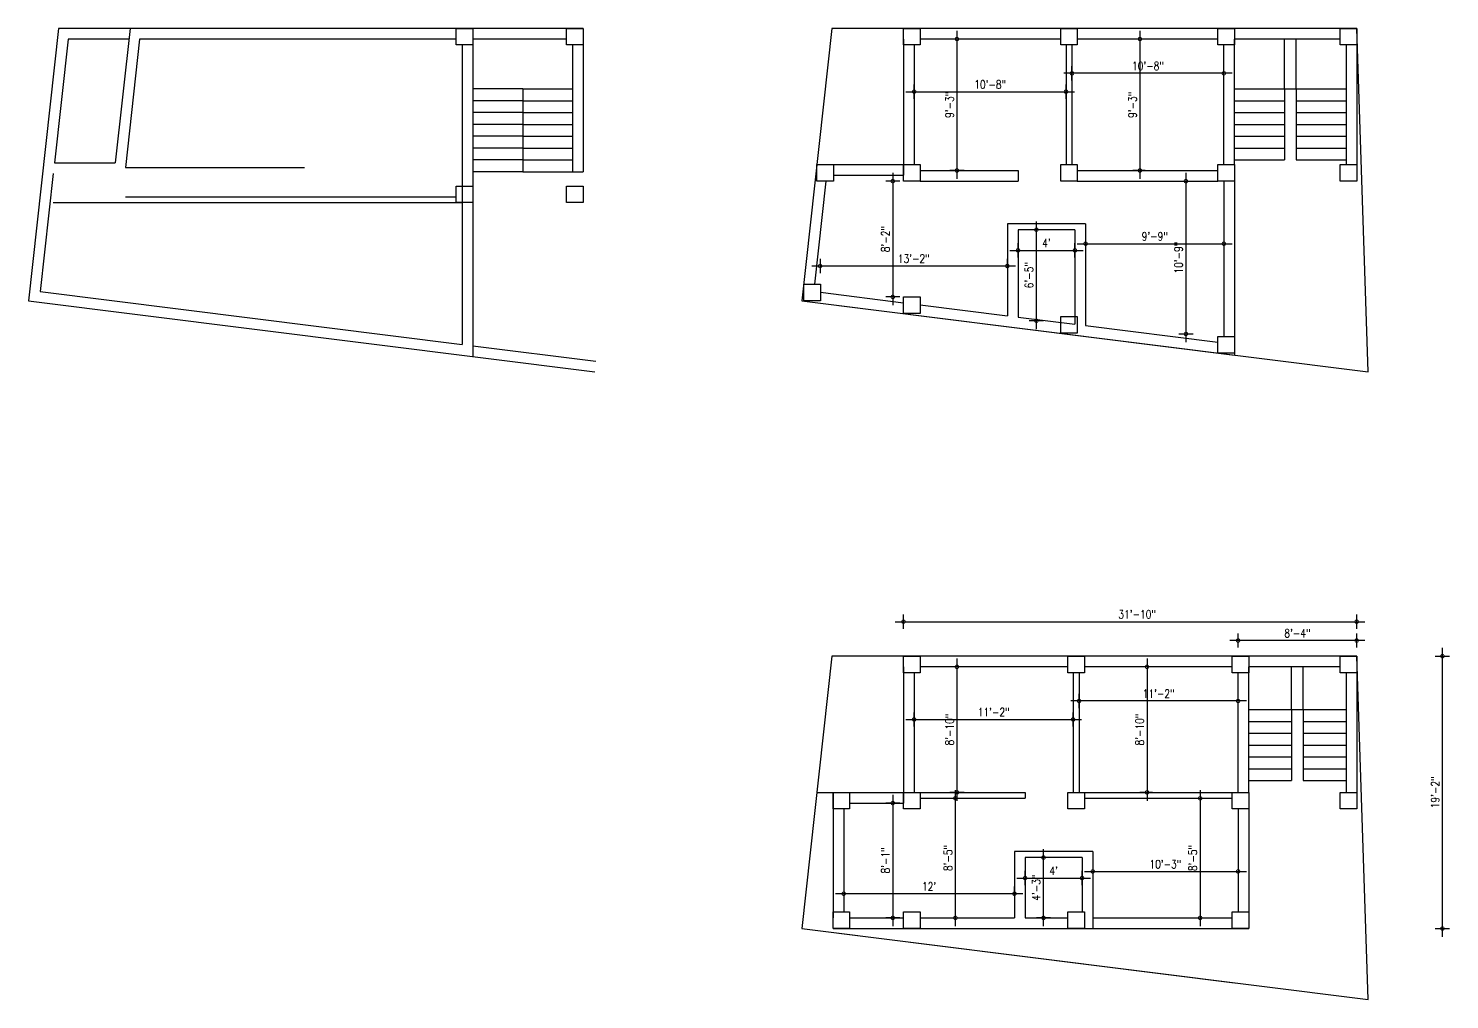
# Model space of a CAD drawing. Header units: inches. Extents: x -5096374 to -5070857, y -3259973 to -3243900.
# Drawn here: x -5085470 to -5084272, y -3252288 to -3251468 of the extents above; entities that cross this region are included whole.
import ezdxf

# ---------------------------------------------------------------- set-up
doc = ezdxf.new("R2010")
doc.units = ezdxf.units.IN
doc.header["$LTSCALE"] = 2
doc.header["$MEASUREMENT"] = 0
doc.header["$PDMODE"] = 34
doc.layers.get('0').update_dxf_attribs({"linetype": 'CONTINUOUS'})
doc.layers.get('DEFPOINTS').update_dxf_attribs({"color": 141, "linetype": 'CONTINUOUS'})
doc.styles.add('ROMANS', font='Romans.shx', dxfattribs={"width": 0.8})
doc.dimstyles.new('8 SCALE', dxfattribs={"dimscale": 0, "dimtxt": 7, "dimasz": 6, "dimexe": 6, "dimexo": 2, "dimgap": 2, "dimtad": 1, "dimdec": 0, "dimzin": 0, "dimdsep": 46, "dimlunit": 4, "dimtxsty": 'ROMANS', "dimblk": 'DOTSMALL', "dimcen": 0, "dimdle": 7, "dimclrd": 8, "dimclre": 8, "dimclrt": 3, "dimadec": 0, "dimazin": 0, "dimtfac": 1, "dimtdec": 0, "dimtofl": 0, "dimtmove": 2, "dimatfit": 3, "dimfxl": 6, "dimfxlon": 1, "dimtolj": 1, "dimtzin": 0, "dimarcsym": 0})

# ---------------------------------------------------------------- blocks, each defined once
blk = doc.blocks.new('_DOTSMALL')
at = {"color": 0, "linetype": 'ByBlock', "const_width": 0.5}
blk.add_lwpolyline([(-0.0625, 0, 1), (0.0625, 0, 1)], format="xyb", close=True, dxfattribs=at)
blk = doc.blocks.new('*D233')
at = {"color": 8, "lineweight": -2, "ltscale": 0.5, "transparency": 16777216}
for p, q in [((-5084614.1, -3251638.2), (-5084626.1, -3251638.2)), ((-5084620.1, -3251722), (-5084620.1, -3251631.2)), ((-5084614.1, -3251715), (-5084626.1, -3251715))]:
    blk.add_line(p, q, dxfattribs=at)
at = {"layer": 'DEFPOINTS', "color": 0, "ltscale": 0.5, "transparency": 16777216}
for p in [(-5084620.1, -3251638.2), (-5084611.6, -3251638.2), (-5084611.6, -3251715)]:
    blk.add_point(p, dxfattribs=at)
at = {"color": 8, "lineweight": -2, "ltscale": 0.5, "transparency": 16777216, "xscale": 6, "yscale": 6, "zscale": 6}
for p, rotation in [((-5084620.1, -3251638.2), 90), ((-5084620.1, -3251715), 270)]:
    blk.add_blockref('_DOTSMALL', p, dxfattribs=dict(at, rotation=rotation))
at = {"color": 3, "ltscale": 0.5, "transparency": 16777216, "insert": (-5084626.3, -3251676.6), "char_height": 7, "attachment_point": 5, "rotation": 90, "style": 'ROMANS'}
blk.add_mtext('\\A1;6\'-5"', dxfattribs=at)
blk = doc.blocks.new('*D234')
at = {"color": 8, "lineweight": -2, "ltscale": 0.5, "transparency": 16777216}
for p, q in [((-5084635.6, -3251661.6), (-5084635.6, -3251649.6)), ((-5084587.6, -3251661.6), (-5084587.6, -3251649.6)), ((-5084642.6, -3251655.6), (-5084580.6, -3251655.6))]:
    blk.add_line(p, q, dxfattribs=at)
at = {"layer": 'DEFPOINTS', "color": 0, "ltscale": 0.5, "transparency": 16777216}
for p in [(-5084587.6, -3251655.6), (-5084635.6, -3251675.1), (-5084587.6, -3251675.1)]:
    blk.add_point(p, dxfattribs=at)
at = {"color": 8, "lineweight": -2, "ltscale": 0.5, "transparency": 16777216, "xscale": 6, "yscale": 6, "zscale": 6, "rotation": 180}
blk.add_blockref('_DOTSMALL', (-5084635.6, -3251655.6), dxfattribs=at)
at = {"color": 8, "lineweight": -2, "ltscale": 0.5, "transparency": 16777216, "xscale": 6, "yscale": 6, "zscale": 6}
blk.add_blockref('_DOTSMALL', (-5084587.6, -3251655.6), dxfattribs=at)
at = {"color": 3, "ltscale": 0.5, "transparency": 16777216, "insert": (-5084611.6, -3251649.4), "char_height": 7, "attachment_point": 5, "style": 'ROMANS'}
blk.add_mtext("\\A1;4'", dxfattribs=at)
blk = doc.blocks.new('*D235')
at = {"color": 8, "lineweight": -2, "ltscale": 0.5, "transparency": 16777216}
for p, q in [((-5084585.6, -3251650), (-5084455, -3251650)), ((-5084578.6, -3251644), (-5084578.6, -3251656)), ((-5084462, -3251644), (-5084462, -3251656))]:
    blk.add_line(p, q, dxfattribs=at)
at = {"layer": 'DEFPOINTS', "color": 0, "ltscale": 0.5, "transparency": 16777216}
for p in [(-5084578.6, -3251633.2), (-5084462, -3251633.2), (-5084462, -3251650)]:
    blk.add_point(p, dxfattribs=at)
at = {"color": 8, "lineweight": -2, "ltscale": 0.5, "transparency": 16777216, "xscale": 6, "yscale": 6, "zscale": 6, "rotation": 180}
blk.add_blockref('_DOTSMALL', (-5084578.6, -3251650), dxfattribs=at)
at = {"color": 8, "lineweight": -2, "ltscale": 0.5, "transparency": 16777216, "xscale": 6, "yscale": 6, "zscale": 6}
blk.add_blockref('_DOTSMALL', (-5084462, -3251650), dxfattribs=at)
at = {"color": 3, "ltscale": 0.5, "transparency": 16777216, "insert": (-5084520.3, -3251643.8), "char_height": 7, "attachment_point": 5, "style": 'ROMANS'}
blk.add_mtext('\\A1;9\'-9"', dxfattribs=at)
blk = doc.blocks.new('*D236')
at = {"color": 8, "lineweight": -2, "ltscale": 0.5, "transparency": 16777216}
for p, q in [((-5084494, -3251590.2), (-5084494, -3251733.1)), ((-5084500, -3251597.2), (-5084488, -3251597.2)), ((-5084500, -3251726.1), (-5084488, -3251726.1))]:
    blk.add_line(p, q, dxfattribs=at)
at = {"layer": 'DEFPOINTS', "color": 0, "ltscale": 0.5, "transparency": 16777216}
for p in [(-5084528.3, -3251597.2), (-5084522.8, -3251726.1), (-5084494, -3251726.1)]:
    blk.add_point(p, dxfattribs=at)
at = {"color": 8, "lineweight": -2, "ltscale": 0.5, "transparency": 16777216, "xscale": 6, "yscale": 6, "zscale": 6}
for p, rotation in [((-5084494, -3251597.2), 90), ((-5084494, -3251726.1), 270)]:
    blk.add_blockref('_DOTSMALL', p, dxfattribs=dict(at, rotation=rotation))
at = {"color": 3, "ltscale": 0.5, "transparency": 16777216, "insert": (-5084500.2, -3251661.7), "char_height": 7, "attachment_point": 5, "rotation": 90, "style": 'ROMANS'}
blk.add_mtext('\\A1;10\'-9"', dxfattribs=at)
blk = doc.blocks.new('*D237')
at = {"color": 8, "lineweight": -2, "ltscale": 0.5, "transparency": 16777216}
for p, q in [((-5084532.8, -3251470.3), (-5084532.8, -3251595.2)), ((-5084528.3, -3251477.3), (-5084538.8, -3251477.3)), ((-5084528.3, -3251588.2), (-5084538.8, -3251588.2))]:
    blk.add_line(p, q, dxfattribs=at)
at = {"layer": 'DEFPOINTS', "color": 0, "ltscale": 0.5, "transparency": 16777216}
for p in [(-5084526.3, -3251477.3), (-5084532.8, -3251588.2), (-5084526.3, -3251588.2)]:
    blk.add_point(p, dxfattribs=at)
at = {"color": 8, "lineweight": -2, "ltscale": 0.5, "transparency": 16777216, "xscale": 6, "yscale": 6, "zscale": 6}
for p, rotation in [((-5084532.8, -3251477.3), 90), ((-5084532.8, -3251588.2), 270)]:
    blk.add_blockref('_DOTSMALL', p, dxfattribs=dict(at, rotation=rotation))
at = {"color": 3, "ltscale": 0.5, "transparency": 16777216, "insert": (-5084539, -3251532.8), "char_height": 7, "attachment_point": 5, "rotation": 90, "style": 'ROMANS'}
blk.add_mtext('\\A1;9\'-3"', dxfattribs=at)
blk = doc.blocks.new('*D238')
at = {"color": 8, "lineweight": -2, "ltscale": 0.5, "transparency": 16777216}
for p, q in [((-5084455, -3251506.2), (-5084597.1, -3251506.2)), ((-5084590.1, -3251512.2), (-5084590.1, -3251500.2)), ((-5084462, -3251512.2), (-5084462, -3251500.2))]:
    blk.add_line(p, q, dxfattribs=at)
at = {"layer": 'DEFPOINTS', "color": 0, "ltscale": 0.5, "transparency": 16777216}
for p in [(-5084590.1, -3251506.2), (-5084590.1, -3251532.8), (-5084462, -3251532.8)]:
    blk.add_point(p, dxfattribs=at)
at = {"color": 8, "lineweight": -2, "ltscale": 0.5, "transparency": 16777216, "xscale": 6, "yscale": 6, "zscale": 6, "rotation": 180}
blk.add_blockref('_DOTSMALL', (-5084590.1, -3251506.2), dxfattribs=at)
at = {"color": 8, "lineweight": -2, "ltscale": 0.5, "transparency": 16777216, "xscale": 6, "yscale": 6, "zscale": 6}
blk.add_blockref('_DOTSMALL', (-5084462, -3251506.2), dxfattribs=at)
at = {"color": 3, "ltscale": 0.5, "transparency": 16777216, "insert": (-5084526, -3251500), "char_height": 7, "attachment_point": 5, "style": 'ROMANS'}
blk.add_mtext('\\A1;10\'-8"', dxfattribs=at)
blk = doc.blocks.new('*D239')
at = {"color": 8, "lineweight": -2, "ltscale": 0.5, "transparency": 16777216}
for p, q in [((-5084723.2, -3251527.7), (-5084723.2, -3251515.7)), ((-5084595.1, -3251527.7), (-5084595.1, -3251515.7)), ((-5084730.2, -3251521.7), (-5084588.1, -3251521.7))]:
    blk.add_line(p, q, dxfattribs=at)
at = {"layer": 'DEFPOINTS', "color": 0, "ltscale": 0.5, "transparency": 16777216}
for p in [(-5084723.2, -3251532.8), (-5084595.1, -3251521.7), (-5084595.1, -3251532.8)]:
    blk.add_point(p, dxfattribs=at)
at = {"color": 8, "lineweight": -2, "ltscale": 0.5, "transparency": 16777216, "xscale": 6, "yscale": 6, "zscale": 6, "rotation": 180}
blk.add_blockref('_DOTSMALL', (-5084723.2, -3251521.7), dxfattribs=at)
at = {"color": 8, "lineweight": -2, "ltscale": 0.5, "transparency": 16777216, "xscale": 6, "yscale": 6, "zscale": 6}
blk.add_blockref('_DOTSMALL', (-5084595.1, -3251521.7), dxfattribs=at)
at = {"color": 3, "ltscale": 0.5, "transparency": 16777216, "insert": (-5084659.1, -3251515.6), "char_height": 7, "attachment_point": 5, "style": 'ROMANS'}
blk.add_mtext('\\A1;10\'-8"', dxfattribs=at)
blk = doc.blocks.new('*D240')
at = {"color": 8, "lineweight": -2, "ltscale": 0.5, "transparency": 16777216}
for p, q in [((-5084687.1, -3251470.3), (-5084687.1, -3251595.2)), ((-5084681.1, -3251477.3), (-5084693.1, -3251477.3)), ((-5084681.1, -3251588.2), (-5084693.1, -3251588.2))]:
    blk.add_line(p, q, dxfattribs=at)
at = {"layer": 'DEFPOINTS', "color": 0, "ltscale": 0.5, "transparency": 16777216}
for p in [(-5084658.9, -3251477.3), (-5084687.1, -3251588.2), (-5084658.9, -3251588.2)]:
    blk.add_point(p, dxfattribs=at)
at = {"color": 8, "lineweight": -2, "ltscale": 0.5, "transparency": 16777216, "xscale": 6, "yscale": 6, "zscale": 6}
for p, rotation in [((-5084687.1, -3251477.3), 90), ((-5084687.1, -3251588.2), 270)]:
    blk.add_blockref('_DOTSMALL', p, dxfattribs=dict(at, rotation=rotation))
at = {"color": 3, "ltscale": 0.5, "transparency": 16777216, "insert": (-5084693.3, -3251532.8), "char_height": 7, "attachment_point": 5, "rotation": 90, "style": 'ROMANS'}
blk.add_mtext('\\A1;9\'-3"', dxfattribs=at)
blk = doc.blocks.new('*D241')
at = {"color": 8, "lineweight": -2, "ltscale": 0.5, "transparency": 16777216}
for p, q in [((-5084741.2, -3251590.2), (-5084741.2, -3251701.9)), ((-5084735.2, -3251597.2), (-5084747.2, -3251597.2)), ((-5084735.2, -3251694.9), (-5084747.2, -3251694.9))]:
    blk.add_line(p, q, dxfattribs=at)
at = {"layer": 'DEFPOINTS', "color": 0, "ltscale": 0.5, "transparency": 16777216}
for p in [(-5084725.2, -3251597.2), (-5084741.2, -3251694.9), (-5084725.2, -3251694.9)]:
    blk.add_point(p, dxfattribs=at)
at = {"color": 8, "lineweight": -2, "ltscale": 0.5, "transparency": 16777216, "xscale": 6, "yscale": 6, "zscale": 6}
for p, rotation in [((-5084741.2, -3251597.2), 90), ((-5084741.2, -3251694.9), 270)]:
    blk.add_blockref('_DOTSMALL', p, dxfattribs=dict(at, rotation=rotation))
at = {"color": 3, "ltscale": 0.5, "transparency": 16777216, "insert": (-5084747.4, -3251646.1), "char_height": 7, "attachment_point": 5, "rotation": 90, "style": 'ROMANS'}
blk.add_mtext('\\A1;8\'-2"', dxfattribs=at)
blk = doc.blocks.new('*D242')
at = {"color": 8, "lineweight": -2, "ltscale": 0.5, "transparency": 16777216}
for p, q in [((-5084802.5, -3251662.8), (-5084802.5, -3251674.8)), ((-5084644.6, -3251670), (-5084644.6, -3251662.8)), ((-5084637.6, -3251668.8), (-5084809.5, -3251668.8))]:
    blk.add_line(p, q, dxfattribs=at)
at = {"layer": 'DEFPOINTS', "color": 0, "ltscale": 0.5, "transparency": 16777216}
for p in [(-5084802.5, -3251640.7), (-5084802.5, -3251668.8), (-5084644.6, -3251672)]:
    blk.add_point(p, dxfattribs=at)
at = {"color": 8, "lineweight": -2, "ltscale": 0.5, "transparency": 16777216, "xscale": 6, "yscale": 6, "zscale": 6, "rotation": 180}
blk.add_blockref('_DOTSMALL', (-5084802.5, -3251668.8), dxfattribs=at)
at = {"color": 8, "lineweight": -2, "ltscale": 0.5, "transparency": 16777216, "xscale": 6, "yscale": 6, "zscale": 6}
blk.add_blockref('_DOTSMALL', (-5084644.6, -3251668.8), dxfattribs=at)
at = {"color": 3, "ltscale": 0.5, "transparency": 16777216, "insert": (-5084723.5, -3251662.6), "char_height": 7, "attachment_point": 5, "style": 'ROMANS'}
blk.add_mtext('\\A1;13\'-2"', dxfattribs=at)
blk = doc.blocks.new('*D249')
at = {"color": 8, "lineweight": -2, "ltscale": 0.5, "transparency": 16777216}
for p, q in [((-5084608.1, -3252167.9), (-5084620.1, -3252167.9)), ((-5084614.1, -3252225.8), (-5084614.1, -3252160.9)), ((-5084608.1, -3252218.8), (-5084620.1, -3252218.8))]:
    blk.add_line(p, q, dxfattribs=at)
at = {"layer": 'DEFPOINTS', "color": 0, "ltscale": 0.5, "transparency": 16777216}
for p in [(-5084614.1, -3252167.9), (-5084605.6, -3252167.9), (-5084605.6, -3252218.8)]:
    blk.add_point(p, dxfattribs=at)
at = {"color": 8, "lineweight": -2, "ltscale": 0.5, "transparency": 16777216, "xscale": 6, "yscale": 6, "zscale": 6}
for p, rotation in [((-5084614.1, -3252167.9), 90), ((-5084614.1, -3252218.8), 270)]:
    blk.add_blockref('_DOTSMALL', p, dxfattribs=dict(at, rotation=rotation))
at = {"color": 3, "ltscale": 0.5, "transparency": 16777216, "insert": (-5084620.3, -3252193.3), "char_height": 7, "attachment_point": 5, "rotation": 90, "style": 'ROMANS'}
blk.add_mtext('\\A1;4\'-3"', dxfattribs=at)
blk = doc.blocks.new('*D250')
at = {"color": 8, "lineweight": -2, "ltscale": 0.5, "transparency": 16777216}
for p, q in [((-5084629.6, -3252191.2), (-5084629.6, -3252179.2)), ((-5084581.6, -3252191.2), (-5084581.6, -3252179.2)), ((-5084636.6, -3252185.2), (-5084574.6, -3252185.2))]:
    blk.add_line(p, q, dxfattribs=at)
at = {"layer": 'DEFPOINTS', "color": 0, "ltscale": 0.5, "transparency": 16777216}
for p in [(-5084581.6, -3252185.2), (-5084629.6, -3252204.7), (-5084581.6, -3252204.7)]:
    blk.add_point(p, dxfattribs=at)
at = {"color": 8, "lineweight": -2, "ltscale": 0.5, "transparency": 16777216, "xscale": 6, "yscale": 6, "zscale": 6, "rotation": 180}
blk.add_blockref('_DOTSMALL', (-5084629.6, -3252185.2), dxfattribs=at)
at = {"color": 8, "lineweight": -2, "ltscale": 0.5, "transparency": 16777216, "xscale": 6, "yscale": 6, "zscale": 6}
blk.add_blockref('_DOTSMALL', (-5084581.6, -3252185.2), dxfattribs=at)
at = {"color": 3, "ltscale": 0.5, "transparency": 16777216, "insert": (-5084605.6, -3252179.1), "char_height": 7, "attachment_point": 5, "style": 'ROMANS'}
blk.add_mtext("\\A1;4'", dxfattribs=at)
blk = doc.blocks.new('*D251')
at = {"color": 8, "lineweight": -2, "ltscale": 0.5, "transparency": 16777216}
for p, q in [((-5084579.6, -3252179.6), (-5084443, -3252179.6)), ((-5084572.6, -3252173.6), (-5084572.6, -3252185.6)), ((-5084450, -3252173.6), (-5084450, -3252185.6))]:
    blk.add_line(p, q, dxfattribs=at)
at = {"layer": 'DEFPOINTS', "color": 0, "ltscale": 0.5, "transparency": 16777216}
for p in [(-5084572.6, -3252162.9), (-5084450, -3252162.9), (-5084450, -3252179.6)]:
    blk.add_point(p, dxfattribs=at)
at = {"color": 8, "lineweight": -2, "ltscale": 0.5, "transparency": 16777216, "xscale": 6, "yscale": 6, "zscale": 6, "rotation": 180}
blk.add_blockref('_DOTSMALL', (-5084572.6, -3252179.6), dxfattribs=at)
at = {"color": 8, "lineweight": -2, "ltscale": 0.5, "transparency": 16777216, "xscale": 6, "yscale": 6, "zscale": 6}
blk.add_blockref('_DOTSMALL', (-5084450, -3252179.6), dxfattribs=at)
at = {"color": 3, "ltscale": 0.5, "transparency": 16777216, "insert": (-5084511.3, -3252173.5), "char_height": 7, "attachment_point": 5, "style": 'ROMANS'}
blk.add_mtext('\\A1;10\'-3"', dxfattribs=at)
blk = doc.blocks.new('*D252')
at = {"color": 8, "lineweight": -2, "ltscale": 0.5, "transparency": 16777216}
for p, q in [((-5084488, -3252117.9), (-5084476, -3252117.9)), ((-5084482, -3252110.9), (-5084482, -3252225.8)), ((-5084488, -3252218.8), (-5084476, -3252218.8))]:
    blk.add_line(p, q, dxfattribs=at)
at = {"layer": 'DEFPOINTS', "color": 0, "ltscale": 0.5, "transparency": 16777216}
for p in [(-5084517.3, -3252117.9), (-5084516.8, -3252218.8), (-5084482, -3252218.8)]:
    blk.add_point(p, dxfattribs=at)
at = {"color": 8, "lineweight": -2, "ltscale": 0.5, "transparency": 16777216, "xscale": 6, "yscale": 6, "zscale": 6}
for p, rotation in [((-5084482, -3252117.9), 90), ((-5084482, -3252218.8), 270)]:
    blk.add_blockref('_DOTSMALL', p, dxfattribs=dict(at, rotation=rotation))
at = {"color": 3, "ltscale": 0.5, "transparency": 16777216, "insert": (-5084488.2, -3252168.3), "char_height": 7, "attachment_point": 5, "rotation": 90, "style": 'ROMANS'}
blk.add_mtext('\\A1;8\'-5"', dxfattribs=at)
blk = doc.blocks.new('*D253')
at = {"color": 8, "lineweight": -2, "ltscale": 0.5, "transparency": 16777216}
for p, q in [((-5084526.8, -3252000), (-5084526.8, -3252119.9)), ((-5084522.3, -3252007), (-5084532.8, -3252007)), ((-5084522.3, -3252112.9), (-5084532.8, -3252112.9))]:
    blk.add_line(p, q, dxfattribs=at)
at = {"layer": 'DEFPOINTS', "color": 0, "ltscale": 0.5, "transparency": 16777216}
for p in [(-5084520.3, -3252007), (-5084526.8, -3252112.9), (-5084520.3, -3252112.9)]:
    blk.add_point(p, dxfattribs=at)
at = {"color": 8, "lineweight": -2, "ltscale": 0.5, "transparency": 16777216, "xscale": 6, "yscale": 6, "zscale": 6}
for p, rotation in [((-5084526.8, -3252007), 90), ((-5084526.8, -3252112.9), 270)]:
    blk.add_blockref('_DOTSMALL', p, dxfattribs=dict(at, rotation=rotation))
at = {"color": 3, "ltscale": 0.5, "transparency": 16777216, "insert": (-5084533, -3252059.9), "char_height": 7, "attachment_point": 5, "rotation": 90, "style": 'ROMANS'}
blk.add_mtext('\\A1;8\'-10"', dxfattribs=at)
blk = doc.blocks.new('*D254')
at = {"color": 8, "lineweight": -2, "ltscale": 0.5, "transparency": 16777216}
for p, q in [((-5084443, -3252035.8), (-5084591.1, -3252035.8)), ((-5084584.1, -3252041.8), (-5084584.1, -3252029.8)), ((-5084450, -3252041.8), (-5084450, -3252029.8))]:
    blk.add_line(p, q, dxfattribs=at)
at = {"layer": 'DEFPOINTS', "color": 0, "ltscale": 0.5, "transparency": 16777216}
for p in [(-5084584.1, -3252035.8), (-5084584.1, -3252062.4), (-5084450, -3252062.4)]:
    blk.add_point(p, dxfattribs=at)
at = {"color": 8, "lineweight": -2, "ltscale": 0.5, "transparency": 16777216, "xscale": 6, "yscale": 6, "zscale": 6, "rotation": 180}
blk.add_blockref('_DOTSMALL', (-5084584.1, -3252035.8), dxfattribs=at)
at = {"color": 8, "lineweight": -2, "ltscale": 0.5, "transparency": 16777216, "xscale": 6, "yscale": 6, "zscale": 6}
blk.add_blockref('_DOTSMALL', (-5084450, -3252035.8), dxfattribs=at)
at = {"color": 3, "ltscale": 0.5, "transparency": 16777216, "insert": (-5084517, -3252029.6), "char_height": 7, "attachment_point": 5, "style": 'ROMANS'}
blk.add_mtext('\\A1;11\'-2"', dxfattribs=at)
blk = doc.blocks.new('*D255')
at = {"color": 8, "lineweight": -2, "ltscale": 0.5, "transparency": 16777216}
for p, q in [((-5084723.2, -3252057.4), (-5084723.2, -3252045.4)), ((-5084589.1, -3252057.4), (-5084589.1, -3252045.4)), ((-5084730.2, -3252051.4), (-5084582.1, -3252051.4))]:
    blk.add_line(p, q, dxfattribs=at)
at = {"layer": 'DEFPOINTS', "color": 0, "ltscale": 0.5, "transparency": 16777216}
for p in [(-5084589.1, -3252051.4), (-5084723.2, -3252062.4), (-5084589.1, -3252062.4)]:
    blk.add_point(p, dxfattribs=at)
at = {"color": 8, "lineweight": -2, "ltscale": 0.5, "transparency": 16777216, "xscale": 6, "yscale": 6, "zscale": 6, "rotation": 180}
blk.add_blockref('_DOTSMALL', (-5084723.2, -3252051.4), dxfattribs=at)
at = {"color": 8, "lineweight": -2, "ltscale": 0.5, "transparency": 16777216, "xscale": 6, "yscale": 6, "zscale": 6}
blk.add_blockref('_DOTSMALL', (-5084589.1, -3252051.4), dxfattribs=at)
at = {"color": 3, "ltscale": 0.5, "transparency": 16777216, "insert": (-5084656.1, -3252045.2), "char_height": 7, "attachment_point": 5, "style": 'ROMANS'}
blk.add_mtext('\\A1;11\'-2"', dxfattribs=at)
blk = doc.blocks.new('*D256')
at = {"color": 8, "lineweight": -2, "ltscale": 0.5, "transparency": 16777216}
for p, q in [((-5084687.1, -3252000), (-5084687.1, -3252119.9)), ((-5084681.1, -3252007), (-5084693.1, -3252007)), ((-5084681.1, -3252112.9), (-5084693.1, -3252112.9))]:
    blk.add_line(p, q, dxfattribs=at)
at = {"layer": 'DEFPOINTS', "color": 0, "ltscale": 0.5, "transparency": 16777216}
for p in [(-5084652.9, -3252007), (-5084687.1, -3252112.9), (-5084632.3, -3252112.9)]:
    blk.add_point(p, dxfattribs=at)
at = {"color": 8, "lineweight": -2, "ltscale": 0.5, "transparency": 16777216, "xscale": 6, "yscale": 6, "zscale": 6}
for p, rotation in [((-5084687.1, -3252007), 90), ((-5084687.1, -3252112.9), 270)]:
    blk.add_blockref('_DOTSMALL', p, dxfattribs=dict(at, rotation=rotation))
at = {"color": 3, "ltscale": 0.5, "transparency": 16777216, "insert": (-5084693.3, -3252059.9), "char_height": 7, "attachment_point": 5, "rotation": 90, "style": 'ROMANS'}
blk.add_mtext('\\A1;8\'-10"', dxfattribs=at)
blk = doc.blocks.new('*D257')
at = {"color": 8, "lineweight": -2, "ltscale": 0.5, "transparency": 16777216}
for p, q in [((-5084741.2, -3252114.9), (-5084741.2, -3252225.8)), ((-5084735.2, -3252121.9), (-5084747.2, -3252121.9)), ((-5084735.2, -3252218.8), (-5084747.2, -3252218.8))]:
    blk.add_line(p, q, dxfattribs=at)
at = {"layer": 'DEFPOINTS', "color": 0, "ltscale": 0.5, "transparency": 16777216}
for p in [(-5084732.2, -3252121.9), (-5084741.2, -3252218.8), (-5084732.2, -3252218.8)]:
    blk.add_point(p, dxfattribs=at)
at = {"color": 8, "lineweight": -2, "ltscale": 0.5, "transparency": 16777216, "xscale": 6, "yscale": 6, "zscale": 6}
for p, rotation in [((-5084741.2, -3252121.9), 90), ((-5084741.2, -3252218.8), 270)]:
    blk.add_blockref('_DOTSMALL', p, dxfattribs=dict(at, rotation=rotation))
at = {"color": 3, "ltscale": 0.5, "transparency": 16777216, "insert": (-5084747.4, -3252170.3), "char_height": 7, "attachment_point": 5, "rotation": 90, "style": 'ROMANS'}
blk.add_mtext('\\A1;8\'-1"', dxfattribs=at)
blk = doc.blocks.new('*D258')
at = {"color": 8, "lineweight": -2, "ltscale": 0.5, "transparency": 16777216}
for p, q in [((-5084782.6, -3252192.4), (-5084782.6, -3252204.4)), ((-5084638.6, -3252199.7), (-5084638.6, -3252192.4)), ((-5084631.6, -3252198.4), (-5084789.6, -3252198.4))]:
    blk.add_line(p, q, dxfattribs=at)
at = {"layer": 'DEFPOINTS', "color": 0, "ltscale": 0.5, "transparency": 16777216}
for p in [(-5084782.6, -3252170.3), (-5084782.6, -3252198.4), (-5084638.6, -3252201.7)]:
    blk.add_point(p, dxfattribs=at)
at = {"color": 8, "lineweight": -2, "ltscale": 0.5, "transparency": 16777216, "xscale": 6, "yscale": 6, "zscale": 6, "rotation": 180}
blk.add_blockref('_DOTSMALL', (-5084782.6, -3252198.4), dxfattribs=at)
at = {"color": 8, "lineweight": -2, "ltscale": 0.5, "transparency": 16777216, "xscale": 6, "yscale": 6, "zscale": 6}
blk.add_blockref('_DOTSMALL', (-5084638.6, -3252198.4), dxfattribs=at)
at = {"color": 3, "ltscale": 0.5, "transparency": 16777216, "insert": (-5084710.6, -3252192.3), "char_height": 7, "attachment_point": 5, "style": 'ROMANS'}
blk.add_mtext("\\A1;12'", dxfattribs=at)
blk = doc.blocks.new('*D259')
at = {"color": 8, "lineweight": -2, "ltscale": 0.5, "transparency": 16777216}
for p, q in [((-5084283.7, -3251998), (-5084271.7, -3251998)), ((-5084277.7, -3252234.8), (-5084277.7, -3251991)), ((-5084283.7, -3252227.8), (-5084271.7, -3252227.8))]:
    blk.add_line(p, q, dxfattribs=at)
at = {"layer": 'DEFPOINTS', "color": 0, "ltscale": 0.5, "transparency": 16777216}
for p in [(-5084441, -3251998), (-5084277.7, -3251998), (-5084441, -3252227.8)]:
    blk.add_point(p, dxfattribs=at)
at = {"color": 8, "lineweight": -2, "ltscale": 0.5, "transparency": 16777216, "xscale": 6, "yscale": 6, "zscale": 6}
for p, rotation in [((-5084277.7, -3251998), 90), ((-5084277.7, -3252227.8), 270)]:
    blk.add_blockref('_DOTSMALL', p, dxfattribs=dict(at, rotation=rotation))
at = {"color": 3, "ltscale": 0.5, "transparency": 16777216, "insert": (-5084283.8, -3252112.9), "char_height": 7, "attachment_point": 5, "rotation": 90, "style": 'ROMANS'}
blk.add_mtext('\\A1;19\'-2"', dxfattribs=at)
blk = doc.blocks.new('*D260')
at = {"color": 8, "lineweight": -2, "ltscale": 0.5, "transparency": 16777216}
for p, q in [((-5084732.2, -3251974.9), (-5084732.2, -3251962.9)), ((-5084350, -3251974.9), (-5084350, -3251962.9)), ((-5084739.2, -3251968.9), (-5084343, -3251968.9))]:
    blk.add_line(p, q, dxfattribs=at)
at = {"layer": 'DEFPOINTS', "color": 0, "ltscale": 0.5, "transparency": 16777216}
for p in [(-5084350, -3251968.9), (-5084732.2, -3251998), (-5084350, -3251998)]:
    blk.add_point(p, dxfattribs=at)
at = {"color": 8, "lineweight": -2, "ltscale": 0.5, "transparency": 16777216, "xscale": 6, "yscale": 6, "zscale": 6, "rotation": 180}
blk.add_blockref('_DOTSMALL', (-5084732.2, -3251968.9), dxfattribs=at)
at = {"color": 8, "lineweight": -2, "ltscale": 0.5, "transparency": 16777216, "xscale": 6, "yscale": 6, "zscale": 6}
blk.add_blockref('_DOTSMALL', (-5084350, -3251968.9), dxfattribs=at)
at = {"color": 3, "ltscale": 0.5, "transparency": 16777216, "insert": (-5084535.1, -3251962.7), "char_height": 7, "attachment_point": 5, "style": 'ROMANS'}
blk.add_mtext('\\A1;31\'-10"', dxfattribs=at)
blk = doc.blocks.new('*D261')
at = {"color": 8, "lineweight": -2, "ltscale": 0.5, "transparency": 16777216}
for p, q in [((-5084343, -3251984.8), (-5084457, -3251984.8)), ((-5084450, -3251990.8), (-5084450, -3251978.8)), ((-5084350, -3251990.8), (-5084350, -3251978.8))]:
    blk.add_line(p, q, dxfattribs=at)
at = {"layer": 'DEFPOINTS', "color": 0, "ltscale": 0.5, "transparency": 16777216}
for p in [(-5084450, -3251984.8), (-5084350, -3251998), (-5084450, -3252012)]:
    blk.add_point(p, dxfattribs=at)
at = {"color": 8, "lineweight": -2, "ltscale": 0.5, "transparency": 16777216, "xscale": 6, "yscale": 6, "zscale": 6, "rotation": 180}
blk.add_blockref('_DOTSMALL', (-5084450, -3251984.8), dxfattribs=at)
at = {"color": 8, "lineweight": -2, "ltscale": 0.5, "transparency": 16777216, "xscale": 6, "yscale": 6, "zscale": 6}
blk.add_blockref('_DOTSMALL', (-5084350, -3251984.8), dxfattribs=at)
at = {"color": 3, "ltscale": 0.5, "transparency": 16777216, "insert": (-5084400, -3251978.6), "char_height": 7, "attachment_point": 5, "style": 'ROMANS'}
blk.add_mtext('\\A1;8\'-4"', dxfattribs=at)
blk = doc.blocks.new('*D262')
at = {"color": 8, "lineweight": -2, "ltscale": 0.5, "transparency": 16777216}
for p, q in [((-5084694.4, -3252117.9), (-5084682.4, -3252117.9)), ((-5084688.4, -3252225.8), (-5084688.4, -3252110.9)), ((-5084694.4, -3252218.8), (-5084682.4, -3252218.8))]:
    blk.add_line(p, q, dxfattribs=at)
at = {"layer": 'DEFPOINTS', "color": 0, "ltscale": 0.5, "transparency": 16777216}
for p in [(-5084718.2, -3252117.9), (-5084688.4, -3252117.9), (-5084718.2, -3252218.8)]:
    blk.add_point(p, dxfattribs=at)
at = {"color": 8, "lineweight": -2, "ltscale": 0.5, "transparency": 16777216, "xscale": 6, "yscale": 6, "zscale": 6}
for p, rotation in [((-5084688.4, -3252117.9), 90), ((-5084688.4, -3252218.8), 270)]:
    blk.add_blockref('_DOTSMALL', p, dxfattribs=dict(at, rotation=rotation))
at = {"color": 3, "ltscale": 0.5, "transparency": 16777216, "insert": (-5084694.6, -3252168.3), "char_height": 7, "attachment_point": 5, "rotation": 90, "style": 'ROMANS'}
blk.add_mtext('\\A1;8\'-5"', dxfattribs=at)

msp = doc.modelspace()

# ---------------------------------------------------------------- linework, layer by layer
at = {"ltscale": 0.5}
for p, q in [((-5085444.8, -3251468.3), (-5085470.2, -3251698.1)), ((-5085002.3, -3251468.3), (-5085444.8, -3251468.3)), ((-5085384.4, -3251468.3), (-5085397, -3251581.8)), ((-5085002.3, -3251468.3), (-5085002.3, -3251589.3)), ((-5084792.5, -3251468.3), (-5084817.9, -3251698.1)), ((-5084350, -3251468.3), (-5084792.5, -3251468.3)), ((-5084350, -3251468.3), (-5084350, -3251597.2)), ((-5085436.7, -3251477.3), (-5085448.3, -3251581.8)), ((-5085385.4, -3251477.3), (-5085436.7, -3251477.3)), ((-5085376.4, -3251477.3), (-5085388.3, -3251585.8)), ((-5085109.3, -3251477.3), (-5085376.4, -3251477.3)), ((-5085104.3, -3251482.3), (-5085104.3, -3251735)), ((-5085016.3, -3251477.3), (-5085095.3, -3251477.3)), ((-5085095.3, -3251477.3), (-5085095.3, -3251745.2)), ((-5085011.3, -3251482.3), (-5085011.3, -3251589.3)), ((-5084732.2, -3251477.3), (-5084732.2, -3251592.2)), ((-5084723.2, -3251482.3), (-5084723.2, -3251583.2)), ((-5084599.6, -3251477.3), (-5084718.2, -3251477.3)), ((-5084595.1, -3251482.3), (-5084595.1, -3251583.2)), ((-5084590.1, -3251482.3), (-5084590.1, -3251583.2)), ((-5084467, -3251477.3), (-5084585.6, -3251477.3)), ((-5084462, -3251583.2), (-5084462, -3251482.3)), ((-5084364, -3251477.3), (-5084453, -3251477.3)), ((-5084453, -3251519.3), (-5084453, -3251477.3)), ((-5084411, -3251519.3), (-5084411, -3251477.3)), ((-5084401, -3251519.3), (-5084401, -3251477.3)), ((-5084359, -3251482.3), (-5084359, -3251583.2)), ((-5085053.3, -3251519.3), (-5085095.3, -3251519.3)), ((-5085053.3, -3251519.3), (-5085053.3, -3251589.3)), ((-5085053.3, -3251519.3), (-5085011.3, -3251519.3)), ((-5084453, -3251519.3), (-5084411, -3251519.3)), ((-5084453, -3251583.2), (-5084453, -3251519.3)), ((-5084411, -3251519.3), (-5084411, -3251579.3)), ((-5084411, -3251519.3), (-5084401, -3251519.3)), ((-5084401, -3251519.3), (-5084401, -3251579.3)), ((-5084401, -3251519.3), (-5084359, -3251519.3)), ((-5085053.3, -3251529.3), (-5085095.3, -3251529.3)), ((-5085053.3, -3251529.3), (-5085011.3, -3251529.3)), ((-5084453, -3251529.3), (-5084411, -3251529.3)), ((-5084401, -3251529.3), (-5084359, -3251529.3)), ((-5085053.3, -3251539.3), (-5085095.3, -3251539.3)), ((-5085053.3, -3251539.3), (-5085011.3, -3251539.3)), ((-5084453, -3251539.3), (-5084411, -3251539.3)), ((-5084401, -3251539.3), (-5084359, -3251539.3)), ((-5085053.3, -3251549.3), (-5085095.3, -3251549.3)), ((-5085053.3, -3251549.3), (-5085011.3, -3251549.3)), ((-5084453, -3251549.3), (-5084411, -3251549.3)), ((-5084401, -3251549.3), (-5084359, -3251549.3)), ((-5085053.3, -3251559.3), (-5085095.3, -3251559.3)), ((-5085053.3, -3251569.3), (-5085095.3, -3251569.3)), ((-5085053.3, -3251559.3), (-5085011.3, -3251559.3)), ((-5085053.3, -3251569.3), (-5085011.3, -3251569.3)), ((-5084453, -3251559.3), (-5084411, -3251559.3)), ((-5084453, -3251569.3), (-5084411, -3251569.3)), ((-5084401, -3251559.3), (-5084359, -3251559.3)), ((-5084401, -3251569.3), (-5084359, -3251569.3)), ((-5085053.3, -3251579.3), (-5085095.3, -3251579.3)), ((-5085053.3, -3251579.3), (-5085011.3, -3251579.3)), ((-5084453, -3251579.3), (-5084411, -3251579.3)), ((-5084401, -3251579.3), (-5084359, -3251579.3)), ((-5085449.3, -3251590.8), (-5085460.2, -3251690.3)), ((-5085448.3, -3251581.8), (-5085397, -3251581.8)), ((-5085388.3, -3251585.8), (-5085237.3, -3251585.8)), ((-5085053.3, -3251589.3), (-5085095.3, -3251589.3)), ((-5085053.3, -3251589.3), (-5085011.3, -3251589.3)), ((-5085011.3, -3251589.3), (-5085002.3, -3251589.3)), ((-5084805.2, -3251583.2), (-5084732.2, -3251583.2)), ((-5084791.2, -3251592.2), (-5084732.2, -3251592.2)), ((-5084718.2, -3251588.2), (-5084635.6, -3251588.2)), ((-5084635.6, -3251588.2), (-5084635.6, -3251597.2)), ((-5084585.6, -3251588.2), (-5084467, -3251588.2)), ((-5084797.7, -3251597.2), (-5084807.3, -3251684.1)), ((-5084718.2, -3251597.2), (-5084635.6, -3251597.2)), ((-5084585.6, -3251597.2), (-5084467, -3251597.2)), ((-5084462, -3251597.2), (-5084462, -3251728.2)), ((-5084453, -3251597.2), (-5084453, -3251743.9)), ((-5085449.3, -3251615.3), (-5085104.3, -3251615.3)), ((-5085388.3, -3251610.3), (-5085109.3, -3251610.3)), ((-5084644.6, -3251633.2), (-5084644.6, -3251710.8)), ((-5084578.6, -3251633.2), (-5084644.6, -3251633.2)), ((-5084587.6, -3251638.2), (-5084635.6, -3251638.2)), ((-5084635.6, -3251638.2), (-5084635.6, -3251711.9)), ((-5084587.6, -3251638.2), (-5084587.6, -3251718)), ((-5084578.6, -3251633.2), (-5084578.6, -3251719.1)), ((-5085470.2, -3251698.1), (-5084992.6, -3251758.1)), ((-5085460.2, -3251690.3), (-5085104.3, -3251735)), ((-5084817.9, -3251698.1), (-5084453, -3251743.9)), ((-5084802.3, -3251691), (-5084732.2, -3251699.8)), ((-5084718.2, -3251701.6), (-5084644.6, -3251710.8)), ((-5084635.6, -3251711.9), (-5084587.6, -3251718)), ((-5084578.6, -3251719.1), (-5084467, -3251733.1)), ((-5085095.3, -3251736.1), (-5084991.5, -3251749.2)), ((-5084792.5, -3251998), (-5084817.9, -3252227.8)), ((-5084350, -3251998), (-5084792.5, -3251998)), ((-5084350, -3251998), (-5084350, -3252126.9)), ((-5084732.2, -3252007), (-5084732.2, -3252121.9)), ((-5084723.2, -3252012), (-5084723.2, -3252112.9)), ((-5084593.6, -3252007), (-5084718.2, -3252007)), ((-5084589.1, -3252012), (-5084589.1, -3252112.9)), ((-5084584.1, -3252012), (-5084584.1, -3252112.9)), ((-5084455, -3252007), (-5084579.6, -3252007)), ((-5084450, -3252112.9), (-5084450, -3252012)), ((-5084364, -3252007), (-5084441, -3252007)), ((-5084441, -3252043), (-5084441, -3252007)), ((-5084405, -3252043), (-5084405, -3252007)), ((-5084395, -3252043), (-5084395, -3252007)), ((-5084359, -3252012), (-5084359, -3252112.9)), ((-5084441, -3252043), (-5084405, -3252043)), ((-5084441, -3252112.9), (-5084441, -3252043)), ((-5084405, -3252043), (-5084405, -3252103)), ((-5084405, -3252043), (-5084395, -3252043)), ((-5084395, -3252043), (-5084395, -3252103)), ((-5084395, -3252043), (-5084359, -3252043)), ((-5084441, -3252053), (-5084405, -3252053)), ((-5084395, -3252053), (-5084359, -3252053)), ((-5084441, -3252063), (-5084405, -3252063)), ((-5084441, -3252073), (-5084405, -3252073)), ((-5084395, -3252063), (-5084359, -3252063)), ((-5084395, -3252073), (-5084359, -3252073)), ((-5084441, -3252083), (-5084405, -3252083)), ((-5084395, -3252083), (-5084359, -3252083)), ((-5084441, -3252093), (-5084405, -3252093)), ((-5084395, -3252093), (-5084359, -3252093)), ((-5084441, -3252103), (-5084405, -3252103)), ((-5084395, -3252103), (-5084359, -3252103)), ((-5084805.2, -3252112.9), (-5084732.2, -3252112.9)), ((-5084791.6, -3252112.9), (-5084791.6, -3252218.8)), ((-5084718.2, -3252112.9), (-5084629.6, -3252112.9)), ((-5084718.2, -3252117.9), (-5084629.6, -3252117.9)), ((-5084629.6, -3252112.9), (-5084629.6, -3252117.9)), ((-5084579.6, -3252112.9), (-5084455, -3252112.9)), ((-5084579.6, -3252117.9), (-5084455, -3252117.9)), ((-5084782.6, -3252126.9), (-5084782.6, -3252213.8)), ((-5084777.6, -3252121.9), (-5084732.2, -3252121.9)), ((-5084450, -3252126.9), (-5084450, -3252213.8)), ((-5084441, -3252126.9), (-5084441, -3252227.8)), ((-5084638.6, -3252162.9), (-5084638.6, -3252218.8)), ((-5084572.6, -3252162.9), (-5084638.6, -3252162.9)), ((-5084629.6, -3252167.9), (-5084629.6, -3252218.8)), ((-5084581.6, -3252167.9), (-5084629.6, -3252167.9)), ((-5084581.6, -3252167.9), (-5084581.6, -3252213.8)), ((-5084572.6, -3252162.9), (-5084572.6, -3252227.8)), ((-5084817.9, -3252227.8), (-5084453, -3252273.6)), ((-5084791.6, -3252227.8), (-5084441, -3252227.8)), ((-5084777.6, -3252218.8), (-5084732.2, -3252218.8)), ((-5084718.2, -3252218.8), (-5084638.6, -3252218.8)), ((-5084629.6, -3252218.8), (-5084593.6, -3252218.8)), ((-5084572.6, -3252218.8), (-5084455, -3252218.8))]:
    msp.add_line(p, q, dxfattribs=at)
for points in [[(-5085109.3, -3251468.3), (-5085095.3, -3251468.3), (-5085095.3, -3251482.3), (-5085109.3, -3251482.3)], [(-5085016.3, -3251468.3), (-5085002.3, -3251468.3), (-5085002.3, -3251482.3), (-5085016.3, -3251482.3)], [(-5084732.2, -3251468.3), (-5084718.2, -3251468.3), (-5084718.2, -3251482.3), (-5084732.2, -3251482.3)], [(-5084599.6, -3251468.3), (-5084585.6, -3251468.3), (-5084585.6, -3251482.3), (-5084599.6, -3251482.3)], [(-5084467, -3251468.3), (-5084453, -3251468.3), (-5084453, -3251482.3), (-5084467, -3251482.3)], [(-5084364, -3251468.3), (-5084350, -3251468.3), (-5084350, -3251482.3), (-5084364, -3251482.3)], [(-5084805.2, -3251583.2), (-5084791.2, -3251583.2), (-5084791.2, -3251597.2), (-5084805.2, -3251597.2)], [(-5084732.2, -3251583.2), (-5084718.2, -3251583.2), (-5084718.2, -3251597.2), (-5084732.2, -3251597.2)], [(-5084599.6, -3251583.2), (-5084585.6, -3251583.2), (-5084585.6, -3251597.2), (-5084599.6, -3251597.2)], [(-5084467, -3251583.2), (-5084453, -3251583.2), (-5084453, -3251597.2), (-5084467, -3251597.2)], [(-5084364, -3251583.2), (-5084350, -3251583.2), (-5084350, -3251597.2), (-5084364, -3251597.2)], [(-5085109.3, -3251601.3), (-5085095.3, -3251601.3), (-5085095.3, -3251615.3), (-5085109.3, -3251615.3)], [(-5085016.3, -3251601.3), (-5085002.3, -3251601.3), (-5085002.3, -3251615.3), (-5085016.3, -3251615.3)], [(-5084816.3, -3251684.1), (-5084802.3, -3251684.1), (-5084802.3, -3251698.1), (-5084816.3, -3251698.1)], [(-5084732.2, -3251694.9), (-5084718.2, -3251694.9), (-5084718.2, -3251708.9), (-5084732.2, -3251708.9)], [(-5084599.6, -3251711.5), (-5084585.6, -3251711.5), (-5084585.6, -3251725.5), (-5084599.6, -3251725.5)], [(-5084467, -3251728.2), (-5084453, -3251728.2), (-5084453, -3251742.2), (-5084467, -3251742.2)], [(-5084732.2, -3251998), (-5084718.2, -3251998), (-5084718.2, -3252012), (-5084732.2, -3252012)], [(-5084593.6, -3251998), (-5084579.6, -3251998), (-5084579.6, -3252012), (-5084593.6, -3252012)], [(-5084455, -3251998), (-5084441, -3251998), (-5084441, -3252012), (-5084455, -3252012)], [(-5084364, -3251998), (-5084350, -3251998), (-5084350, -3252012), (-5084364, -3252012)], [(-5084791.6, -3252112.9), (-5084777.6, -3252112.9), (-5084777.6, -3252126.9), (-5084791.6, -3252126.9)], [(-5084732.2, -3252112.9), (-5084718.2, -3252112.9), (-5084718.2, -3252126.9), (-5084732.2, -3252126.9)], [(-5084593.6, -3252112.9), (-5084579.6, -3252112.9), (-5084579.6, -3252126.9), (-5084593.6, -3252126.9)], [(-5084455, -3252112.9), (-5084441, -3252112.9), (-5084441, -3252126.9), (-5084455, -3252126.9)], [(-5084364, -3252112.9), (-5084350, -3252112.9), (-5084350, -3252126.9), (-5084364, -3252126.9)], [(-5084791.6, -3252213.8), (-5084777.6, -3252213.8), (-5084777.6, -3252227.8), (-5084791.6, -3252227.8)], [(-5084732.2, -3252213.8), (-5084718.2, -3252213.8), (-5084718.2, -3252227.8), (-5084732.2, -3252227.8)], [(-5084593.6, -3252213.8), (-5084579.6, -3252213.8), (-5084579.6, -3252227.8), (-5084593.6, -3252227.8)], [(-5084455, -3252213.8), (-5084441, -3252213.8), (-5084441, -3252227.8), (-5084455, -3252227.8)]]:
    msp.add_lwpolyline(points, close=True, dxfattribs=at)
at = {"color": 3, "ltscale": 0.5}
for points in [[(-5084350, -3251468.3), (-5084792.5, -3251468.3), (-5084817.9, -3251698.1), (-5084340.3, -3251758.1)], [(-5084350, -3251998), (-5084792.5, -3251998), (-5084817.9, -3252227.8), (-5084340.3, -3252287.7)]]:
    msp.add_lwpolyline(points, close=True, dxfattribs=at)

# ---------------------------------------------------------------- dimensions: what is measured, and where the dimension line sits
at = {"ltscale": 0.5}
for base, p1, p2, picture, middle in [((-5084687.1, -3251588.2), (-5084658.9, -3251477.3), (-5084658.9, -3251588.2), '*D240', (-5084693.3, -3251532.8)), ((-5084532.8, -3251588.2), (-5084526.3, -3251477.3), (-5084526.3, -3251588.2), '*D237', (-5084539, -3251532.8)), ((-5084741.2, -3251694.9), (-5084725.2, -3251597.2), (-5084725.2, -3251694.9), '*D241', (-5084747.4, -3251646.1)), ((-5084494, -3251726.1), (-5084528.3, -3251597.2), (-5084522.8, -3251726.1), '*D236', (-5084500.2, -3251661.7)), ((-5084620.1, -3251638.2), (-5084611.6, -3251715), (-5084611.6, -3251638.2), '*D233', (-5084626.3, -3251676.6)), ((-5084687.1, -3252112.9), (-5084652.9, -3252007), (-5084632.3, -3252112.9), '*D256', (-5084693.3, -3252059.9)), ((-5084526.8, -3252112.9), (-5084520.3, -3252007), (-5084520.3, -3252112.9), '*D253', (-5084533, -3252059.9)), ((-5084277.7, -3251998), (-5084441, -3252227.8), (-5084441, -3251998), '*D259', (-5084283.8, -3252112.9)), ((-5084741.2, -3252218.8), (-5084732.2, -3252121.9), (-5084732.2, -3252218.8), '*D257', (-5084747.4, -3252170.3)), ((-5084688.4, -3252117.9), (-5084718.2, -3252218.8), (-5084718.2, -3252117.9), '*D262', (-5084694.6, -3252168.3)), ((-5084482, -3252218.8), (-5084517.3, -3252117.9), (-5084516.8, -3252218.8), '*D252', (-5084488.2, -3252168.3)), ((-5084614.1, -3252167.9), (-5084605.6, -3252218.8), (-5084605.6, -3252167.9), '*D249', (-5084620.3, -3252193.3))]:
    dim = msp.add_linear_dim(base=base, p1=p1, p2=p2, angle=90, dimstyle='8 SCALE', override={"dimscale": 1}, dxfattribs=at)
    dim.commit()
    dim.dimension.update_dxf_attribs({"geometry": picture, "text_midpoint": middle})
for base, p1, p2, picture, middle in [((-5084590.1, -3251506.2), (-5084462, -3251532.8), (-5084590.1, -3251532.8), '*D238', (-5084526, -3251500)), ((-5084595.1, -3251521.7), (-5084723.2, -3251532.8), (-5084595.1, -3251532.8), '*D239', (-5084659.1, -3251515.6)), ((-5084802.5, -3251668.8), (-5084644.6, -3251672), (-5084802.5, -3251640.7), '*D242', (-5084723.5, -3251662.6)), ((-5084462, -3251650), (-5084578.6, -3251633.2), (-5084462, -3251633.2), '*D235', (-5084520.3, -3251643.8)), ((-5084587.6, -3251655.6), (-5084635.6, -3251675.1), (-5084587.6, -3251675.1), '*D234', (-5084611.6, -3251649.4)), ((-5084450, -3251984.8), (-5084350, -3251998), (-5084450, -3252012), '*D261', (-5084400, -3251978.6)), ((-5084584.1, -3252035.8), (-5084450, -3252062.4), (-5084584.1, -3252062.4), '*D254', (-5084517, -3252029.6)), ((-5084589.1, -3252051.4), (-5084723.2, -3252062.4), (-5084589.1, -3252062.4), '*D255', (-5084656.1, -3252045.2)), ((-5084450, -3252179.6), (-5084572.6, -3252162.9), (-5084450, -3252162.9), '*D251', (-5084511.3, -3252173.5)), ((-5084782.6, -3252198.4), (-5084638.6, -3252201.7), (-5084782.6, -3252170.3), '*D258', (-5084710.6, -3252192.3)), ((-5084581.6, -3252185.2), (-5084629.6, -3252204.7), (-5084581.6, -3252204.7), '*D250', (-5084605.6, -3252179.1))]:
    dim = msp.add_linear_dim(base=base, p1=p1, p2=p2, dimstyle='8 SCALE', override={"dimscale": 1}, dxfattribs=at)
    dim.commit()
    dim.dimension.update_dxf_attribs({"geometry": picture, "text_midpoint": middle})
dim = msp.add_linear_dim(base=(-5084350, -3251968.9), p1=(-5084732.2, -3251998), p2=(-5084350, -3251998), dimstyle='8 SCALE', override={"dimscale": 1}, dxfattribs=at)
dim.commit()
dim.dimension.update_dxf_attribs({"geometry": '*D260', "text_midpoint": (-5084535.1, -3251962.7), "dimtype": 160})

doc.saveas('drawing.dxf')
